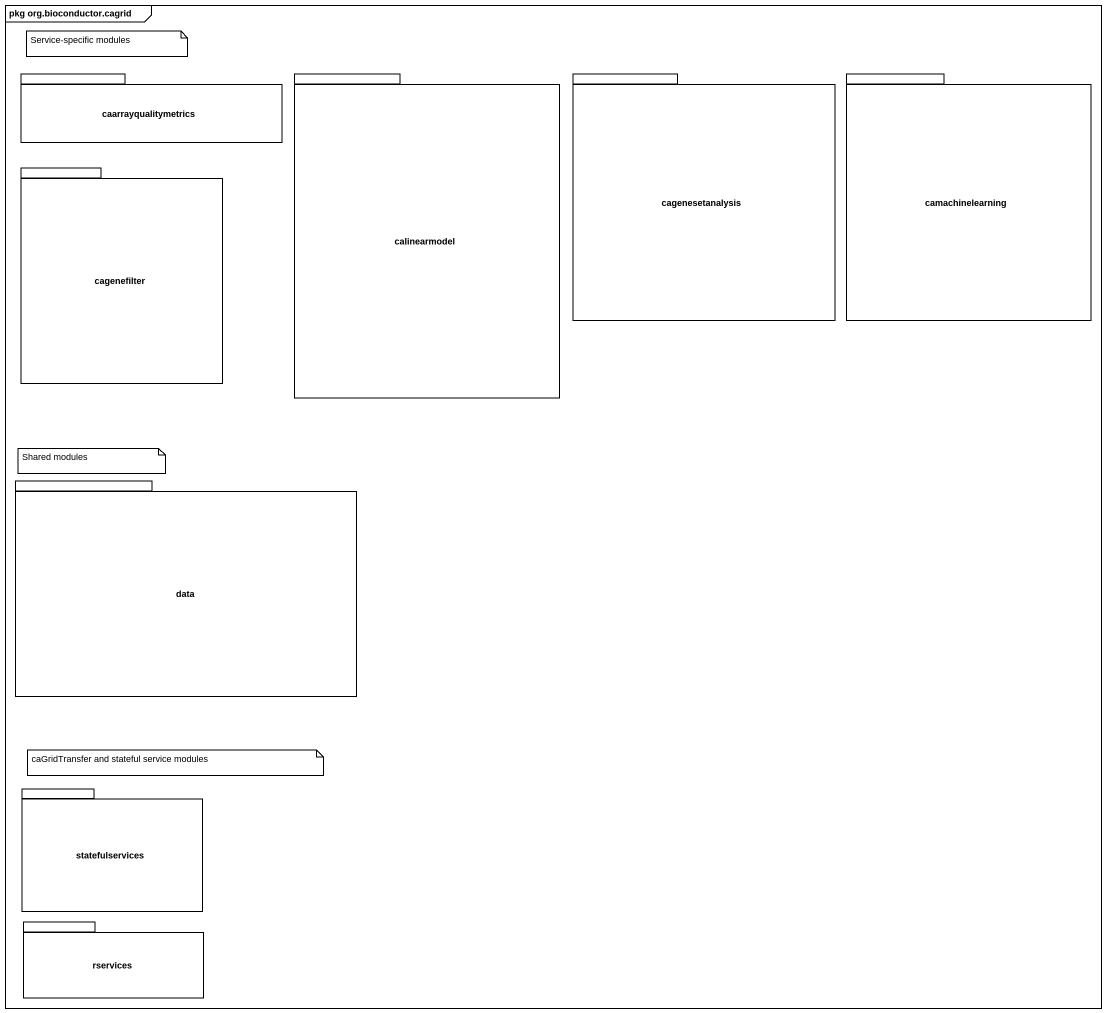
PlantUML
@startuml
mainframe pkg org.bioconductor.cagrid
package caarrayqualitymetrics {
}
package calinearmodel {
}
package cagenesetanalysis {
}
package camachinelearning {
}
package cagenefilter {
}
package data {
}
package statefulservices {
}
package rservices {
}
note as N1
  Service-specific modules
end note
note as N2
  Shared modules
end note
note as N3
  caGridTransfer and stateful service modules
end note
@enduml
